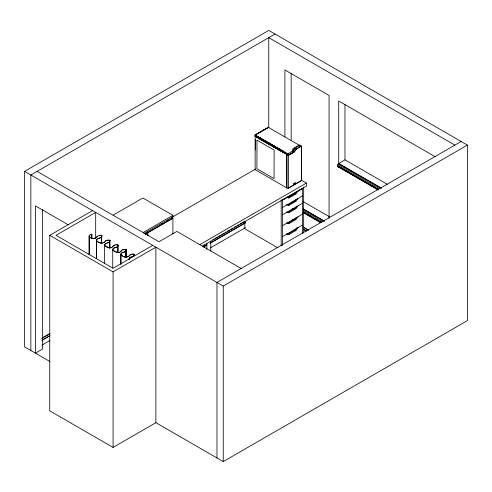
<?xml version="1.0" encoding="UTF-8"?>
<svg xmlns="http://www.w3.org/2000/svg" width="492" height="492" viewBox="0 0 492 492"><rect width="100%" height="100%" fill="white"/><g stroke="black" fill="none" stroke-linecap="round" stroke-linejoin="round"><path stroke-width="0.74" d="M256.203 136.85C256.652 134.101 256.646 138.301 255.25 136.296C254.29 134.87 258.115 133.67 255.25 134.999L255.25 136.155L256.295 136.794M257.513 137.606L256.326 136.924L257.513 137.606L257.71 136.456L257.642 137.68L258.86 138.277L257.642 137.68M257.734 137.625C257.008 135.484 259.831 137.25 258.89 138.406L260.114 138.996L258.89 138.406M258.767 138.332L258.866 137.231M258.989 138.35C258.257 136.204 261.08 137.969 260.145 139.125C261.836 141.468 261.449 136.831 261.27 139.777M260.022 139.052L260.12 137.957M260.145 139.125L260.342 137.975L261.375 138.676M261.4 139.851L261.59 138.695L261.4 139.851L262.525 140.503L262.722 139.347L262.525 140.503M262.648 140.571L263.872 141.167L262.648 140.571C262.039 138.375 264.807 140.091 263.903 141.296L265.127 141.893L263.903 141.296M263.78 141.222L263.878 140.122M263.995 141.241C263.269 139.095 266.092 140.866 265.157 142.016L266.375 142.612L265.157 142.016M265.028 141.948L265.133 140.847M265.25 141.967C264.524 139.82 267.34 141.585 266.406 142.742C268.103 145.085 267.709 140.448 267.537 143.393M266.283 142.668L266.381 141.573M266.406 142.742L266.603 141.585L267.636 142.293M267.66 143.467L267.857 142.311L267.66 143.467L268.786 144.113L268.983 142.963L268.786 144.113M268.915 144.187L270.133 144.783L268.915 144.187C268.3 141.991 271.067 143.707 270.163 144.912L271.387 145.509L270.163 144.912M270.04 144.839L270.139 143.738M270.262 144.857C269.53 142.711 272.353 144.476 271.418 145.632L272.642 146.229L271.418 145.632M271.295 145.564L271.393 144.464M271.51 145.577C270.784 143.436 273.607 145.201 272.673 146.358L273.89 146.954L272.673 146.358M272.543 146.284L272.648 145.183M272.765 146.302C271.996 144.187 274.905 145.89 273.798 147.01M273.921 147.077L274.118 145.927L273.921 147.077L275.053 147.729L275.243 146.579L275.053 147.729M275.176 147.803L276.399 148.4L275.176 147.803C274.561 145.607 277.328 147.323 276.43 148.529L277.648 149.125L276.43 148.529M276.301 148.455L276.399 147.354M276.522 148.473C275.791 146.327 278.613 148.092 277.679 149.248L278.902 149.845L277.679 149.248M277.556 149.174L277.654 148.08M277.777 149.193C277.045 147.053 279.868 148.818 278.933 149.974L280.151 150.57L278.933 149.974M278.804 149.9L278.909 148.799M279.025 149.919C278.257 147.803 281.172 149.506 280.059 150.626M280.182 150.693L280.378 149.543L280.182 150.693L281.313 151.345L281.504 150.195L281.313 151.345M281.436 151.419L281.633 150.263L281.436 151.419L282.9 152.262L283.121 151.124L282.9 152.262M287.574 154.156L286.436 154.808L287.064 155.171A1.101 0.64 0 0 0 288.453 155.251L294.087 151.997L296.59 148.744L300.975 146.21A0.886 0.51 -60 0 1 301.288 146.13L301.516 146.259A0.886 0.51 -60 0 1 301.602 146.573L301.602 180.558L288.453 188.153A1.101 0.64 0 0 1 287.064 188.073L255.12 169.635L255.12 134.925L287.199 153.442L287.426 154.759L287.426 154.033L283.909 152.003L283.011 152.471L283.164 151.112M89.138 254.524L89.138 236.117L89.649 235.114L91.506 234.278M89.224 254.518L89.224 236.117L89.722 235.139M96.487 258.638L96.518 239.745C97.736 237.857 101.094 238.823 101.69 236.381L101.733 243.276M96.573 258.632L96.604 239.758M101.512 235.883L101.112 237.359L98.185 238.509M104.618 263.294L104.599 244.918L105.645 243.528M109.691 248.196L109.648 240.539L109.242 242.021L107.385 242.956M112.748 267.955L112.73 249.579L113.781 248.189L117.447 246.701M117.729 246.203L117.779 245.2M120.835 264.192L120.774 254.235L121.358 253.257M121.001 253.731L120.921 264.192M125.952 257.513L125.909 249.856C126.315 252.095 123.228 252.132 121.85 252.814M129.328 255.643L128.326 256.547M134.224 255.016C133.566 257.667 128.664 256.338 129.002 259.407M294.327 183.811L294.339 183.43M255.594 139.962L255.594 149.716M286.762 197.261L288.152 197.532L295.108 193.51L296.362 191.825M282.482 200.109L286.861 197.587L288.945 197.987L295.907 193.971L297.992 191.16L302.365 188.633M286.762 204.611L288.152 204.875L295.108 200.859L296.362 199.168M286.861 204.93L288.945 205.336L295.907 201.314L297.992 198.504M286.762 211.954L288.152 212.224L295.108 208.202L296.362 206.517M286.861 212.28L288.945 212.679L295.907 208.663L297.992 205.853M286.762 222.858L288.152 223.128L295.108 219.112L296.362 217.421M286.861 223.183L288.945 223.589L295.907 219.567L297.992 216.757M286.762 233.768L288.152 234.032L295.108 230.016L296.781 227.765M286.861 234.087L288.945 234.493L295.907 230.471L297.992 227.661M96.346 237.507L97.65 236.092L99.236 235.6M105.288 241.197L103.929 242.574M113.418 245.852C111.586 249.001 107.244 247.882 104.925 245.908M117.373 246.677L117.957 245.699L117.994 252.593M120.743 251.48L122.047 250.071L125.349 249.241M128.879 256.141L130.239 254.764M129.488 257.919L129.089 259.395M134.082 255.532L133.148 256.443L129.986 257.47M300.083 145.404L299.899 145.325A0.886 0.51 -60 0 0 299.585 145.411L295.2 147.938L292.697 151.192L294.087 151.997M97.705 236.129L95.792 237.913M96.887 239.26L97.453 238.835M105.214 241.172L105.841 240.785M104.556 242.187L102.397 243.097M113.972 245.447L112.059 247.23M122.102 250.102L120.189 251.892M121.284 253.232L122.625 252.531M129.611 255.145L132.643 254.106M255.25 136.296L255.342 135.054L255.342 136.241M256.393 135.694L255.25 135.14M49.987 361.558L24.6 346.903L24.6 171.382L268.761 30.418L467.4 145.097L467.4 320.618L223.239 461.582L155.872 422.689L113.074 447.4L49.754 410.838L49.754 235.324L92.551 210.613M275.028 34.034L30.861 174.998L30.861 350.513M113.191 215.109L142.858 197.981L172.913 215.336L172.913 216.781M255.12 134.925L268.275 127.33L301.602 146.573M267.771 127.766L268.275 127.33A0.886 0.51 -60 0 1 268.903 127.692M255.662 139.833L255.662 141.278M255.662 148.51L255.662 149.955M143.252 232.458L172.913 215.336M283.011 152.471L287.426 154.759M143.91 233.528L255.612 169.02M161.136 224.303L162.452 223.54M167.077 220.877L168.393 220.115M145.263 233.958L172.913 218.227L172.913 233.774L172.286 233.411M145.226 234.21L172.913 218.227M292.832 150.189L294.726 149.101M255.12 136.37L286.664 154.316M292.832 150.755L294.198 149.968M287.199 153.442A0.886 0.51 0 0 0 288.453 153.442L292.832 150.915M301.35 146.142L296.59 148.885L294.087 152.145L288.453 155.398M287.199 154.888A0.886 0.51 0 0 0 288.453 154.888L292.832 152.36L292.832 148.744L299.099 145.128A0.886 0.51 -60 0 1 299.726 145.491L299.726 146.21M301.479 150.681L301.479 151.985M301.479 152.126L301.479 153.43M301.479 153.572L301.479 154.875M301.479 155.017L301.479 156.321M301.479 156.468L301.479 157.766M301.479 157.914L301.479 159.211M301.479 159.359L301.479 160.656M152.741 245.367L113.074 268.269L56.014 235.324L95.682 212.421L95.682 238.368M301.479 160.804L301.479 162.108M301.479 162.249L301.479 163.553M49.754 235.324L113.074 271.885L155.872 247.175L155.872 422.689M301.479 163.695L301.479 164.998M301.479 165.14L301.479 166.444M301.479 166.591L301.479 167.889M301.479 168.036L301.479 169.334M301.479 169.482L301.479 170.785M301.479 170.927L301.479 172.231M301.479 172.372L301.479 173.676M301.479 173.817L301.479 175.121M301.479 175.269L301.479 176.567M301.479 176.714L301.479 178.012M301.479 178.159L301.479 179.186M294.253 183.362L294.136 183.774C293.607 182.944 293.909 185.041 293.927 183.737L294.13 184.039L295.077 183.184C295.243 182.993 296.19 182.643 295.095 182.876L294.339 183.313L294.253 183.965M288.453 188.005L301.479 180.49L301.479 146.216L299.96 145.337M377.991 189.555L337.604 166.234L337.604 165.576A1.925 1.113 -60 0 1 337.85 164.531L337.936 164.359A1.925 1.113 -60 0 1 338.496 163.59L344.966 159.851L387.339 184.315M199.74 244.672L306.442 183.067L306.442 186.05L202.39 246.123M337.604 166.234L340.452 167.649M41.783 338.207L49.772 333.594M41.968 338.318L49.95 333.711M212.895 239.635L214.223 238.866M215.558 238.097L217.55 236.947M218.878 236.178L220.213 235.41M221.541 234.641L223.534 233.491M224.869 232.722L226.197 231.953M227.525 231.185L229.524 230.035M230.853 229.266L232.851 228.116M234.18 227.347L235.508 226.578M236.837 225.81L238.835 224.66M240.164 223.891L244.155 221.591M41.869 340.255L49.852 335.649M204.223 246.523L206.88 244.985M210.207 243.066L245.477 222.704M41.992 340.329L49.969 335.722M204.254 246.646L206.917 245.114M210.244 243.189L245.49 222.845M41.992 345.101L49.969 340.495M210.244 247.962L245.49 227.618M282.482 207.458L302.365 195.982M282.482 214.807L302.365 203.325M282.482 225.711L302.365 214.229M282.482 236.615L302.365 225.139M461.139 141.487L216.972 282.451L216.972 457.966M24.6 171.382L223.239 286.067L467.4 145.097M95.854 237.95L92.496 238.515L90.085 237.507M105.78 240.748L109.083 239.924M106.358 243.208L105.017 243.915L104.605 245.434L108.787 247.783M113.91 245.41L114.685 245.127M116.881 247.125C115.491 247.839 112.305 247.783 112.736 250.09L116.918 252.445L118.683 252.464M119.482 252.212L120.251 251.922M128.381 256.584L125.921 257.156M123.56 252.291L125.583 251.363L126.087 250.36L126.13 257.248M90.94 234.364L91.801 234.198L91.801 238.036M95.122 238.276L93.388 238.522M106.512 240.422L108.246 240.133M106.315 243.171L108.75 242.464L109.827 241.043L109.864 247.931M114.642 245.084L115.503 244.918M111.389 247.593L109.654 247.839M122.772 249.739L124.513 249.45M118.658 252.414L119.519 252.255M130.909 254.401L131.745 254.186M127.656 256.91L125.023 257.15L123.314 256.449M147.237 232.814L147.864 232.691L147.864 235.65M99.218 235.551L101.001 235.527L100.934 235.194M102.416 243.146C100.183 243.546 98.062 242.218 96.475 240.773L96.377 240.262M115.485 244.868L116.376 244.788M100.11 235.52L100.977 235.576L100.891 235.244L102.164 235.908M101.524 243.177L98.277 242.132M116.376 244.838L117.244 244.893M117.785 252.494L114.482 251.486M132.643 254.155L133.51 254.21M92.521 238.466L89.556 237.107L89.138 236.117M125.054 257.101L122.613 256.147M133.418 253.878L134.697 254.542M454.879 145.097L268.761 37.65L268.761 127.391M435.365 156.831L338.705 101.02L338.705 163.467L381.737 188.313M338.496 163.59L380.869 188.049M337.906 164.426L379.615 188.504M337.604 165.576L378.656 189.272M341.78 168.418L353.035 174.912M355.021 176.062L359.652 178.737M360.98 179.5L365.611 182.175M367.598 183.319L368.92 184.088M370.248 184.851L374.879 187.526M337.807 166.124L377.53 189.389M337.906 166.69L378.293 190.004M295.2 147.938L296.59 148.744M256.424 135.823L257.617 136.512M261.498 138.75L262.623 139.402M267.759 142.366L268.89 143.018M274.026 145.983L275.151 146.634M280.286 149.599L281.412 150.245M281.535 150.318L283.023 151.179M284.493 152.342L287.426 154.033M260.237 139.07L261.369 139.722M261.492 139.796L262.617 140.448M266.504 142.686L267.63 143.338M267.753 143.412L268.884 144.064M274.019 147.028L275.145 147.674M280.28 150.638L281.406 151.29M281.535 151.364L282.992 152.206M301.172 180.023L306.442 183.067M295.108 193.51L295.907 193.971M303.041 201.542L329.394 216.751M295.108 200.859L295.907 201.314M288.152 197.532L288.945 197.987M303.361 208.952L324.449 221.129M303.164 209.063L324.246 221.234M303.226 210.287L322.992 221.695M303.589 211.818L321.374 222.089M303.785 212.366L312.352 217.31M313.668 218.067L320.255 221.874M309.29 215.687L313.244 217.968M315.224 219.112L319.173 221.394M303.127 212.163L321.374 222.747M303.127 212.316L320.913 222.587M303.226 212.55L321.012 222.821M295.108 208.202L295.907 208.663M288.152 204.875L288.945 205.336M292.236 208.38L294.21 209.518M288.152 212.224L288.945 212.679M295.108 219.112L295.907 219.567M292.236 219.291L293.552 220.047M303.324 227.12L308.644 230.188M303.38 227.365L308.041 230.059M303.293 229.198L306.614 231.117M303.373 229.389L306.036 230.926M288.152 223.128L288.945 223.589M295.108 230.016L295.907 230.471M288.152 234.032L288.945 234.493M277.882 247.851L244.807 228.755L244.807 221.099M171.038 218.589L171.659 218.952M241.129 268.503L176.899 231.418L159.002 241.75L37.121 171.382M68.505 224.973L35.436 205.877L35.436 353.158L42.509 349.074L42.509 209.463M126.561 249.881L125.362 249.499M118.431 245.225L117.213 244.585M110.3 240.563L109.101 240.182M122.674 256.111L120.872 254.751M122.157 255.717L120.774 254.235M114.027 251.055L112.73 249.579M97.76 241.738L96.469 240.262M300.083 145.411L300.126 145.46A0.886 0.51 -60 0 1 300.212 145.773M294.757 183.073L294.487 183.719L294.726 183.092M89.63 237.076L89.224 236.117M337.807 166.456L337.924 166.72A1.328 0.769 -60 0 0 338.699 166.782M134.045 254.518L134.131 255.016M104.599 244.918L104.691 245.422M126.001 250.36L126.044 257.248M117.871 245.699L117.908 252.593M109.734 241.043L109.778 247.931M101.604 236.381L101.647 243.276M344.966 104.261L344.966 159.851M329.056 218.411L329.056 95.454L284.917 69.969L284.917 136.831M303.662 187.046L303.662 232.962M302.365 233.743L302.365 188.516L282.482 199.998L282.482 245.342M291.184 73.271L291.184 140.128M288.453 153.442L288.453 154.888M288.453 155.251L288.453 188.153M287.064 155.171L287.064 188.073M286.436 154.451L286.436 187.71M281.19 200.016L281.19 245.932M223.239 286.067L223.239 461.582M210.791 241.037L210.791 250.982M206.849 243.331L206.849 249.45M204.051 244.555L204.051 247.617M172.286 216.418L172.286 218.712M171.659 217.501L171.659 219.075M147.237 231.603L147.237 233.048M113.074 271.885L113.074 447.4M91.783 234.155L91.783 238.755M256.99 140.177L256.929 168.774L274.056 178.633L274.112 150.035L256.99 140.177M257.63 133.621L256.498 134.273L257.63 133.621M258.878 132.901L257.753 133.553L258.878 132.901M260.133 132.176L259.007 132.828L260.133 132.176M261.387 131.456L260.256 132.102L261.387 131.456M262.636 130.731L261.51 131.382L262.636 130.731M263.89 130.011L262.765 130.657L263.89 130.011M265.145 129.285L264.013 129.937L265.145 129.285M266.393 128.56L265.268 129.212L266.393 128.56M267.648 127.84L266.523 128.492L267.648 127.84M102.047 235.902L101.598 235.871L102.047 235.902M110.177 240.557L109.728 240.526L110.177 240.557M118.308 245.219L117.865 245.188L118.308 245.219M126.444 249.875L125.995 249.844L126.444 249.875M134.574 254.536L134.125 254.505L134.617 254.567"/></g></svg>
